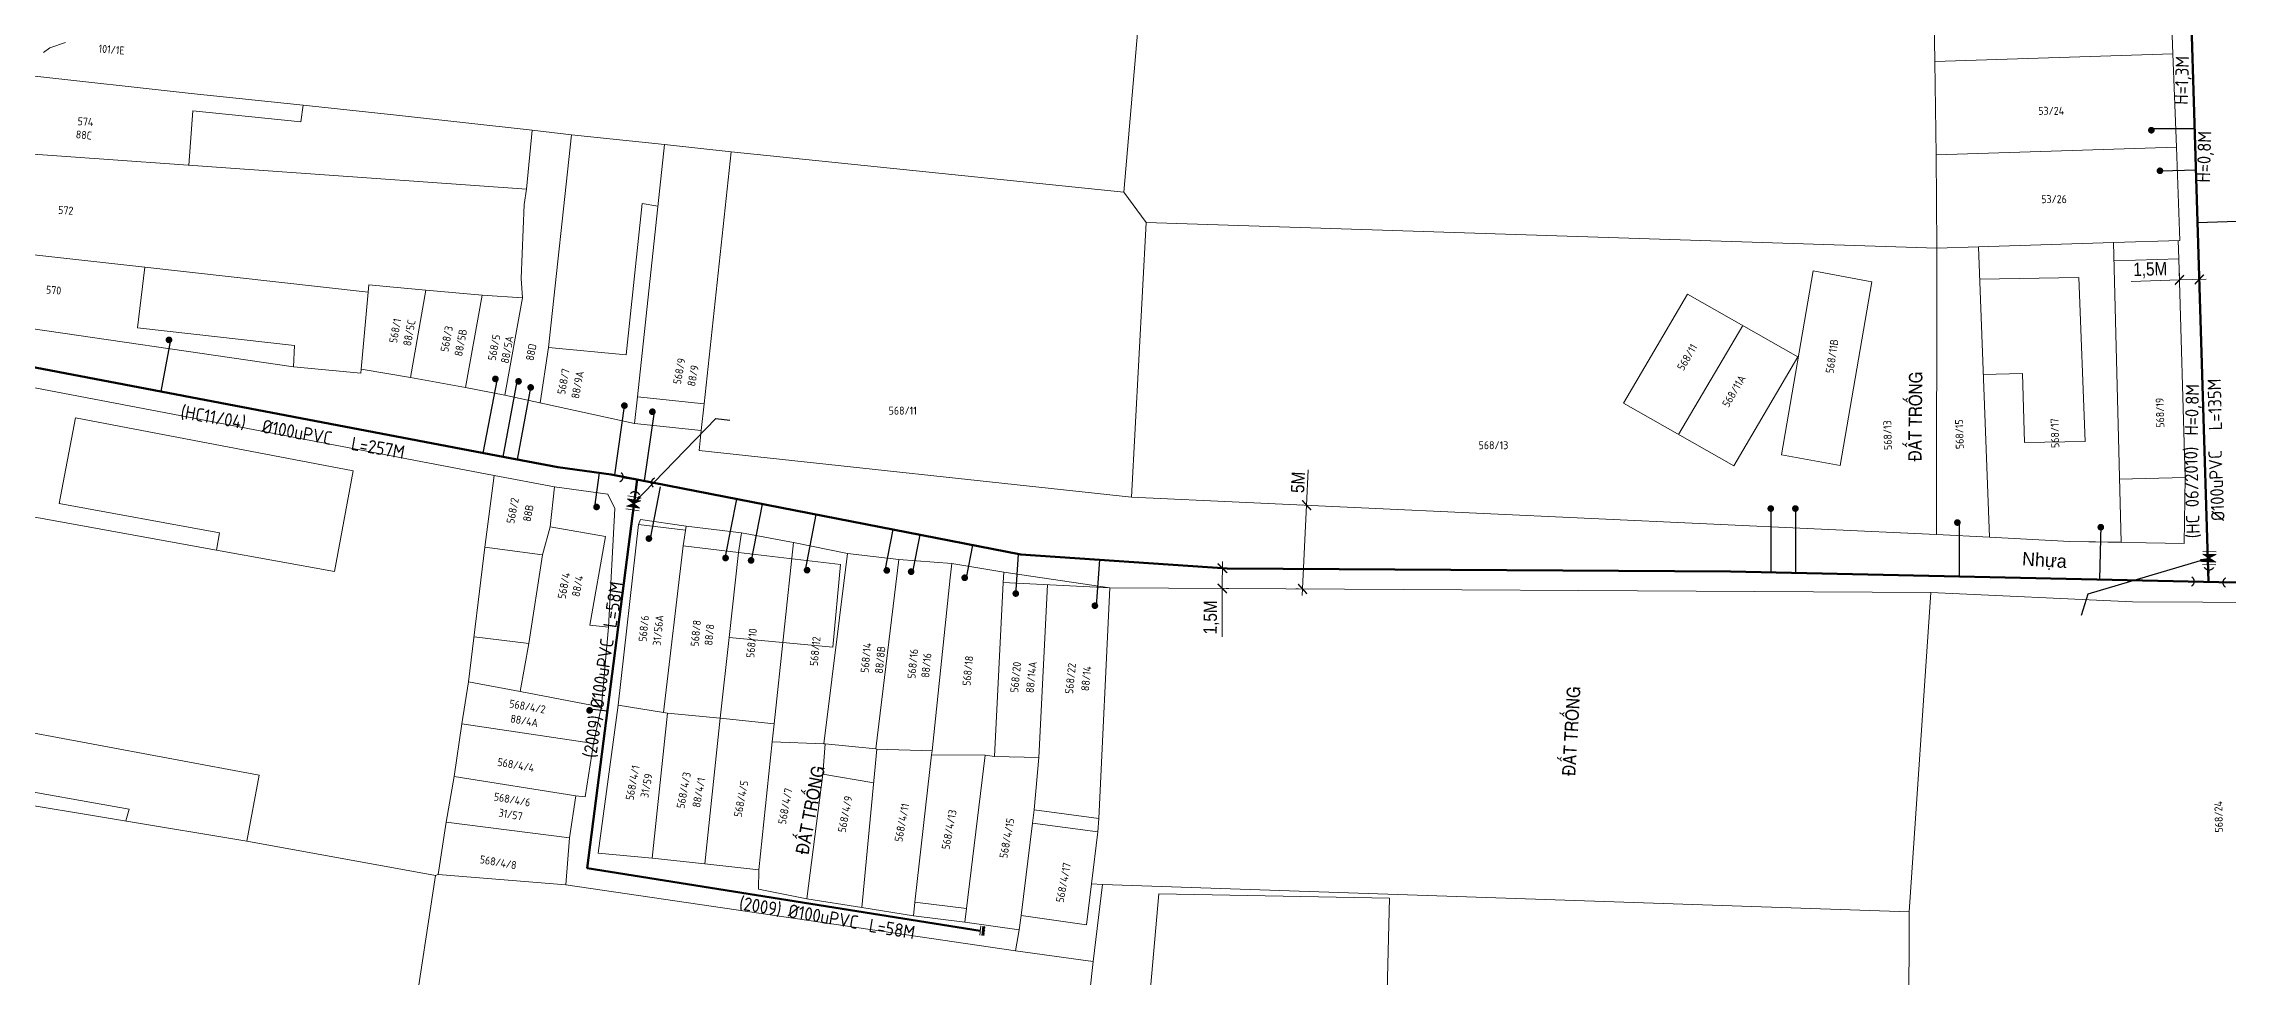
# Model space of a CAD drawing. Header units: inches. Extents: x 595615 to 1194060, y 1190840 to 2385448.
# Drawn here: x 596780.2 to 596943.9, y 1192873.3 to 1192943.2 of the extents above; entities that cross this region are included whole.
import ezdxf
from ezdxf.enums import TextEntityAlignment as Align

# ---------------------------------------------------------------- set-up
doc = ezdxf.new("R2010")
doc.units = ezdxf.units.IN
doc.header["$MEASUREMENT"] = 0
doc.layers.get('Defpoints').update_dxf_attribs({"color": 1})
for name, color, linetype, lineweight in [('Chitiet', 4, 'Continuous', 9), ('DN 100 uPVC', 4, 'Continuous', 50), ('DN 200 uPVC', 4, 'Continuous', 50), ('DN 25 PE', 40, 'Continuous', 30), ('DOSAU', 2, 'Continuous', 20), ('DUONG CACH LE', 112, 'Continuous', 5), ('NAM-CDAI', 220, 'Continuous', 25), ('Nen_HTHANH-TP', 9, 'Continuous', 0), ('Nen_SN-HTHANH-TP_new', 7, 'Continuous', 0), ('Nen_SN_HTHANH_old', 9, 'Continuous', 0), ('TEXT PIPE', 3, 'Continuous', 25), ('Text_DiaDanh', 9, 'Continuous', 0), ('Text_GiaoThong', 142, 'Continuous', 0), ('TLK 15', 220, 'Continuous', 20), ('VAN', 7, 'Continuous', 20)]:
    doc.layers.add(name, color=color, linetype=linetype, lineweight=lineweight)
doc.layers.add('ki hieu van', color=170, linetype='Continuous')
doc.styles.add('Dia Danh', font='VHELVCN_0.TTF', dxfattribs={"height": 1})
doc.styles.add('Giao Thong', font='VAPTIMN_0.TTF', dxfattribs={"height": 1})
doc.styles.add('Sonha_QTB', font='isocp.shx', dxfattribs={"height": 0.6, "bigfont": 'bigfont.shx'})
doc.styles.add('text', font='isocp2.shx')
doc.styles.add('VNI-HC', font='VHELVCN_0.TTF')
doc.dimstyles.new('DUONG KICH THUOC', dxfattribs={"dimtxt": 1, "dimasz": 0.7, "dimexe": 0.5, "dimexo": 0.3, "dimgap": 0.2, "dimtad": 1, "dimzin": 0, "dimdsep": 46, "dimtxsty": 'VNI-HC', "dimblk": 'ARCHTICK', "dimcen": 0.09, "dimdle": 0.5, "dimclrd": 256, "dimclre": 256, "dimclrt": 256, "dimadec": 0, "dimazin": 0, "dimtfac": 1, "dimtofl": 0, "dimtmove": 0, "dimatfit": 3, "dimfxl": 1, "dimtolj": 1, "dimtzin": 0, "dimlwd": -1, "dimlwe": -1, "dimarcsym": 0})

# ---------------------------------------------------------------- blocks, each defined once
blk = doc.blocks.new('_ArchTick')
at = {"color": 0, "linetype": 'ByBlock', "const_width": 0.15}
blk.add_lwpolyline([(-0.5, -0.5), (0.5, 0.5)], dxfattribs=at)
blk = doc.blocks.new('*D54')
at = {"layer": 'Defpoints', "color": 0}
for p in [(596868.52, 1192903.85), (596868.51, 1192902.33), (596868.51, 1192902.33)]:
    blk.add_point(p, dxfattribs=at)
at = {"layer": 'DUONG CACH LE'}
for p, q in [((596868.52, 1192904.35), (596868.51, 1192902.33)), ((596868.82, 1192903.85), (596869.02, 1192903.85)), ((596868.51, 1192902.33), (596868.49, 1192898.7)), ((596868.81, 1192902.33), (596869.01, 1192902.33))]:
    blk.add_line(p, q, dxfattribs=at)
at = {"layer": 'DUONG CACH LE', "xscale": 0.7, "yscale": 0.7, "zscale": 0.7}
for p, rotation in [((596868.52, 1192903.85), 89.67382172023939), ((596868.51, 1192902.33), 269.6738217202394)]:
    blk.add_blockref('_ArchTick', p, dxfattribs=dict(at, rotation=rotation))
at = {"layer": 'DUONG CACH LE', "insert": (596867.7, 1192900.17), "char_height": 1, "attachment_point": 5, "rotation": 89.6738, "style": 'VNI-HC'}
blk.add_mtext('\\A1;1,5M', dxfattribs=at)
blk = doc.blocks.new('*D72')
at = {"layer": 'Defpoints', "color": 0}
for p in [(596874.83, 1192908.58), (596874.83, 1192908.58), (596874.53, 1192902.3)]:
    blk.add_point(p, dxfattribs=at)
at = {"layer": 'DUONG CACH LE'}
for p, q in [((596874.83, 1192908.58), (596874.95, 1192911.23)), ((596874.53, 1192908.59), (596874.33, 1192908.6)), ((596874.51, 1192901.8), (596874.83, 1192908.58)), ((596874.23, 1192902.31), (596874.03, 1192902.32))]:
    blk.add_line(p, q, dxfattribs=at)
at = {"layer": 'DUONG CACH LE', "xscale": 0.7, "yscale": 0.7, "zscale": 0.7}
for p, rotation in [((596874.83, 1192908.58), 87.33344870516393), ((596874.53, 1192902.3), 267.333448705164)]:
    blk.add_blockref('_ArchTick', p, dxfattribs=dict(at, rotation=rotation))
at = {"layer": 'DUONG CACH LE', "insert": (596874.19, 1192910.29), "char_height": 1, "attachment_point": 5, "rotation": 87.3334, "style": 'VNI-HC'}
blk.add_mtext('\\A1;5M ', dxfattribs=at)
blk = doc.blocks.new('TLK 15')
at = {"layer": 'TLK 15', "linetype": 'Continuous', "const_width": 0.25}
blk.add_lwpolyline([(-0.125, 0, 1), (0.125, 0, 1)], format="xyb", close=True, dxfattribs=at)
blk = doc.blocks.new('VAN')
at = {"layer": 'VAN'}
h = blk.add_hatch(color=256, dxfattribs=at)
h.paths.add_polyline_path([(0.21, -0.5), (0.49, 0), (0.21, 0.5)])
h.paths.add_polyline_path([(0.77, 0.5), (0.49, 0), (0.77, -0.5)])
at = {"layer": 'VAN', "ltscale": 100}
for p, q in [((0, 0.5), (0, -0.5)), ((0.77, -0.5), (0.21, 0.5)), ((0.21, -0.5), (0.77, 0.5)), ((0.21, 0.5), (0.21, -0.5)), ((0.77, 0.5), (0.77, -0.5)), ((0.98, 0.5), (0.98, -0.5))]:
    blk.add_line(p, q, dxfattribs=at)
blk = doc.blocks.new('TE+VAN')
at = {"layer": 'Chitiet', "ltscale": 100, "const_width": 0.1}
for points in [[(-0.35, 1.28, 0.571257), (0.35, 1.28)], [(1.1, 0.35, 0.571257), (1.1, -0.35)], [(0.35, -1.28, 0.571257), (-0.35, -1.28)]]:
    blk.add_lwpolyline(points, format="xyb", dxfattribs=at)
for points in [[(0, -1.08), (0, 1.08)], [(0.9, 0), (0, 0)]]:
    blk.add_lwpolyline(points, dxfattribs=at)
at = {"layer": 'VAN'}
blk.add_blockref('VAN', (1.3, 0), dxfattribs=at)
blk = doc.blocks.new('BIT')
at = {"layer": 'Chitiet', "ltscale": 100}
for p, q in [((0.35, 0), (-0.35, 0)), ((-0.3, -0.16), (-0.35, -0.21)), ((0.35, -0.16), (-0.35, -0.16)), ((-0.18, -0.16), (-0.34, -0.33)), ((-0.06, -0.16), (-0.22, -0.33)), ((0.07, -0.16), (-0.09, -0.33)), ((0.19, -0.16), (0.03, -0.33)), ((0.32, -0.16), (0.15, -0.33)), ((0.35, -0.25), (0.28, -0.33))]:
    blk.add_line(p, q, dxfattribs=at)
blk = doc.blocks.new('*D159')
at = {"layer": 'Defpoints', "color": 0}
for p in [(596940.27, 1192925.46), (596940.27, 1192925.46), (596941.76, 1192925.5)]:
    blk.add_point(p, dxfattribs=at)
at = {"layer": 'DUONG CACH LE'}
for p, q in [((596940.27, 1192925.46), (596936.64, 1192925.35)), ((596940.26, 1192925.76), (596940.26, 1192925.96)), ((596942.26, 1192925.51), (596940.27, 1192925.46)), ((596941.75, 1192925.8), (596941.74, 1192926))]:
    blk.add_line(p, q, dxfattribs=at)
at = {"layer": 'DUONG CACH LE', "xscale": 0.7, "yscale": 0.7, "zscale": 0.7}
for p, rotation in [((596940.27, 1192925.46), 181.6897968717308), ((596941.76, 1192925.5), 1.689796871730795)]:
    blk.add_blockref('_ArchTick', p, dxfattribs=dict(at, rotation=rotation))
at = {"layer": 'DUONG CACH LE', "insert": (596938.08, 1192926.19), "char_height": 1, "attachment_point": 5, "rotation": 1.6898, "style": 'VNI-HC'}
blk.add_mtext('\\A1;1,5M', dxfattribs=at)

msp = doc.modelspace()

# ---------------------------------------------------------------- linework, layer by layer
at = {"layer": 'DN 100 uPVC'}
for points in [[(596936.949, 1193039.272), (596937.486, 1193010.718), (596937.689, 1193005.711), (596939.43, 1192992.893), (596939.898, 1192979.525), (596940.769, 1192956.457), (596941.025, 1192949.467), (596942.453, 1192902.821)], [(596771.049, 1192920.423), (596774.002, 1192919.941), (596795.61, 1192915.815), (596814.204, 1192912.265), (596818.688, 1192911.435), (596822.685, 1192910.877), (596853.399, 1192904.891), (596868.875, 1192903.828), (596906.618, 1192903.613), (596943.217, 1192902.804), (596978.974, 1192902.664), (596996.386, 1192902.165), (597024.579, 1192903.707), (597024.579, 1192903.707)]]:
    msp.add_lwpolyline(points, dxfattribs=at)
at = {"layer": 'DN 200 uPVC'}
msp.add_lwpolyline([(596824.635, 1192910.497), (596820.9, 1192881.379), (596850.371, 1192876.674)], dxfattribs=at)
at = {"layer": 'DN 25 PE'}
for p, q in [((596938.165, 1192936.807), (596941.412, 1192936.807)), ((596938.93, 1192933.641), (596941.507, 1192933.72)), ((596945.352, 1192929.863), (596941.629, 1192929.749)), ((596789.672, 1192920.969), (596788.932, 1192917.091)), ((596814.144, 1192918.042), (596813.081, 1192912.479)), ((596815.627, 1192917.86), (596814.579, 1192912.195)), ((596816.664, 1192917.53), (596815.641, 1192911.999)), ((596823.688, 1192916.162), (596822.946, 1192910.841)), ((596825.911, 1192915.582), (596825.173, 1192910.393)), ((596821.477, 1192908.446), (596821.833, 1192910.996)), ((596825.65, 1192906.076), (596826.407, 1192909.96)), ((596831.272, 1192904.743), (596832.11, 1192909.04)), ((596833.188, 1192904.311), (596834.036, 1192908.665)), ((596909.63, 1192908.45), (596909.63, 1192903.546)), ((596911.475, 1192908.2), (596911.475, 1192903.506)), ((596837.259, 1192903.707), (596838.072, 1192907.878)), ((596843.236, 1192903.685), (596843.834, 1192906.755)), ((596923.744, 1192907.276), (596923.744, 1192903.234)), ((596934.373, 1192907.053), (596934.283, 1192903.001)), ((596845.31, 1192903.594), (596845.85, 1192906.362)), ((596849.324, 1192903.138), (596849.802, 1192905.592)), ((596853.03, 1192901.828), (596853.242, 1192904.902)), ((596859.085, 1192901.042), (596859.321, 1192904.484)), ((596821.082, 1192893.323), (596822.41, 1192893.152))]:
    msp.add_line(p, q, dxfattribs=at)
at = {"layer": 'Nen_HTHANH-TP', "linetype": 'Continuous'}
for p, q in [((596861.14, 1192932.039), (596862.833, 1192952.03)), ((596939.781, 1192942.412), (596939.526, 1192949.412)), ((596921.806, 1192948.838), (596921.922, 1192941.838)), ((596780.621, 1192942.864), (596780.131, 1192942.503)), ((596781.79, 1192943.265), (596780.621, 1192942.864)), ((596921.922, 1192941.838), (596939.781, 1192942.412)), ((596921.922, 1192941.838), (596922.027, 1192934.838)), ((596940.037, 1192935.412), (596939.781, 1192942.412)), ((596791.204, 1192939.432), (596779.042, 1192940.792)), ((596799.614, 1192938.569), (596791.204, 1192939.432)), ((596791.325, 1192938.132), (596791.038, 1192934.062)), ((596791.325, 1192938.132), (596799.435, 1192937.299)), ((596799.435, 1192937.299), (596799.614, 1192938.569)), ((596806.605, 1192937.815), (596799.614, 1192938.569)), ((596816.766, 1192936.683), (596806.605, 1192937.815)), ((596816.766, 1192936.683), (596816.339, 1192932.262)), ((596819.716, 1192936.335), (596816.766, 1192936.683)), ((596818.009, 1192920.384), (596819.716, 1192936.335)), ((596826.687, 1192935.601), (596819.716, 1192936.335)), ((596816.339, 1192932.262), (596778.317, 1192934.972)), ((596824.682, 1192916.709), (596826.687, 1192935.601)), ((596826.687, 1192935.601), (596831.697, 1192935.065)), ((596831.697, 1192935.065), (596829.672, 1192916.183)), ((596861.14, 1192932.039), (596831.697, 1192935.065)), ((596940.037, 1192935.412), (596922.027, 1192934.838)), ((596922.027, 1192934.838), (596922.083, 1192927.838)), ((596940.293, 1192928.423), (596940.037, 1192935.412)), ((596816.18, 1192931.112), (596815.955, 1192925.562)), ((596816.339, 1192932.262), (596816.18, 1192931.112)), ((596825.03, 1192931.18), (596823.819, 1192919.839)), ((596825.03, 1192931.18), (596826.19, 1192931)), ((596862.801, 1192929.76), (596861.14, 1192932.039)), ((596861.698, 1192909.189), (596862.801, 1192929.76)), ((596922.083, 1192927.838), (596862.801, 1192929.76)), ((596922.06, 1192906.378), (596922.083, 1192927.838)), ((596922.083, 1192927.838), (596925.193, 1192927.93)), ((596925.193, 1192927.93), (596935.313, 1192928.258)), ((596926.02, 1192906.181), (596925.193, 1192927.93)), ((596935.313, 1192928.258), (596940.293, 1192928.423)), ((596935.313, 1192928.258), (596935.891, 1192905.799)), ((596777.383, 1192927.571), (596787.724, 1192926.429)), ((596787.178, 1192921.869), (596787.724, 1192926.429)), ((596787.724, 1192926.429), (596804.486, 1192924.543)), ((596910.425, 1192912.358), (596912.814, 1192926.15)), ((596912.814, 1192926.15), (596917.205, 1192925.314)), ((596940.224, 1192927.042), (596935.354, 1192926.899)), ((596940.224, 1192927.042), (596940.707, 1192910.663)), ((596804.486, 1192924.543), (596803.96, 1192918.782)), ((596804.486, 1192924.543), (596804.525, 1192925.103)), ((596804.525, 1192925.103), (596806.375, 1192924.914)), ((596806.375, 1192924.914), (596808.805, 1192924.706)), ((596808.805, 1192924.706), (596807.651, 1192918.155)), ((596813.026, 1192924.31), (596808.805, 1192924.706)), ((596815.955, 1192925.562), (596816.046, 1192924.112)), ((596917.205, 1192925.314), (596914.826, 1192911.562)), ((596925.285, 1192925.51), (596932.735, 1192925.636)), ((596933.205, 1192913.357), (596932.735, 1192925.636)), ((596811.781, 1192917.399), (596813.026, 1192924.31)), ((596813.026, 1192924.31), (596816.046, 1192924.112)), ((596816.046, 1192924.112), (596814.732, 1192916.831)), ((596903.396, 1192924.383), (596898.592, 1192916.219)), ((596903.396, 1192924.383), (596911.66, 1192919.699)), ((596798.87, 1192918.938), (596776.968, 1192922.151)), ((596798.87, 1192918.938), (596776.968, 1192922.151)), ((596798.959, 1192920.558), (596787.178, 1192921.869)), ((596798.959, 1192920.558), (596798.87, 1192918.938)), ((596823.819, 1192919.839), (596818.009, 1192920.384)), ((596906.856, 1192911.536), (596911.66, 1192919.699)), ((596773.72, 1192918.468), (596813.927, 1192910.791)), ((596773.72, 1192918.468), (596813.927, 1192910.791)), ((596803.93, 1192918.462), (596798.87, 1192918.938)), ((596803.93, 1192918.462), (596798.87, 1192918.938)), ((596803.96, 1192918.782), (596803.93, 1192918.462)), ((596803.96, 1192918.782), (596803.93, 1192918.462)), ((596807.651, 1192918.155), (596803.96, 1192918.782)), ((596807.651, 1192918.155), (596803.96, 1192918.782)), ((596807.651, 1192918.155), (596811.781, 1192917.399)), ((596807.651, 1192918.155), (596811.781, 1192917.399)), ((596925.561, 1192918.371), (596928.511, 1192918.443)), ((596928.511, 1192918.443), (596928.655, 1192913.273)), ((596814.732, 1192916.831), (596811.781, 1192917.399)), ((596814.732, 1192916.831), (596811.781, 1192917.399)), ((596814.732, 1192916.831), (596824.454, 1192914.699)), ((596814.732, 1192916.831), (596824.454, 1192914.699)), ((596824.454, 1192914.699), (596824.682, 1192916.709)), ((596829.672, 1192916.183), (596824.682, 1192916.709)), ((596781.308, 1192908.704), (596782.533, 1192915.125)), ((596803.346, 1192911.152), (596782.533, 1192915.125)), ((596829.434, 1192914.173), (596824.454, 1192914.699)), ((596829.434, 1192914.173), (596824.454, 1192914.699)), ((596829.672, 1192916.183), (596829.434, 1192914.173)), ((596898.592, 1192916.219), (596906.856, 1192911.536)), ((596829.434, 1192914.173), (596829.295, 1192912.683)), ((596829.434, 1192914.173), (596829.295, 1192912.683)), ((596928.655, 1192913.273), (596933.205, 1192913.357)), ((596829.295, 1192912.683), (596861.698, 1192909.189)), ((596829.295, 1192912.683), (596861.698, 1192909.189)), ((596914.826, 1192911.562), (596910.425, 1192912.358)), ((596803.346, 1192911.152), (596801.962, 1192903.601)), ((596813.221, 1192905.42), (596813.927, 1192910.791)), ((596813.927, 1192910.791), (596818.447, 1192909.954)), ((596813.927, 1192910.791), (596818.447, 1192909.954)), ((596818.447, 1192909.954), (596818.12, 1192906.954)), ((596818.447, 1192909.954), (596822.438, 1192909.397)), ((596818.447, 1192909.954), (596822.438, 1192909.397)), ((596940.707, 1192910.663), (596935.777, 1192910.519)), ((596772.258, 1192908.997), (596793.101, 1192905.214)), ((596781.308, 1192908.704), (596793.34, 1192906.504)), ((596822.438, 1192909.397), (596822.969, 1192908.338)), ((596822.438, 1192909.397), (596822.969, 1192908.338)), ((596822.969, 1192908.338), (596822.486, 1192899.427)), ((596822.969, 1192908.338), (596822.486, 1192899.427)), ((596861.698, 1192909.189), (596922.06, 1192906.378)), ((596861.698, 1192909.189), (596922.06, 1192906.378)), ((596793.101, 1192905.214), (596793.34, 1192906.504)), ((596818.12, 1192906.954), (596817.561, 1192904.863)), ((596818.12, 1192906.954), (596822.26, 1192906.227)), ((596823.211, 1192893.598), (596824.74, 1192907.119)), ((596824.74, 1192907.119), (596823.211, 1192893.598)), ((596824.899, 1192907.499), (596824.74, 1192907.119)), ((596824.899, 1192907.499), (596824.74, 1192907.119)), ((596824.74, 1192907.119), (596828.26, 1192906.712)), ((596824.899, 1192907.499), (596828.32, 1192907.002)), ((596824.899, 1192907.499), (596828.32, 1192907.002)), ((596828.32, 1192907.002), (596828.091, 1192905.522)), ((596828.32, 1192907.002), (596828.26, 1192906.712)), ((596832.47, 1192906.505), (596828.32, 1192907.002)), ((596832.47, 1192906.505), (596828.32, 1192907.002)), ((596832.47, 1192906.505), (596832.241, 1192905.035)), ((596836.371, 1192905.789), (596832.47, 1192906.505)), ((596836.371, 1192905.789), (596832.47, 1192906.505)), ((596801.962, 1192903.601), (596793.101, 1192905.214)), ((596811.999, 1192895.329), (596813.221, 1192905.42)), ((596817.561, 1192904.863), (596813.221, 1192905.42)), ((596817.561, 1192904.863), (596816.517, 1192898.223)), ((596822.26, 1192906.227), (596821.096, 1192899.586)), ((596826.611, 1192893.031), (596828.091, 1192905.522)), ((596828.091, 1192905.522), (596832.241, 1192905.035)), ((596832.241, 1192905.035), (596831.546, 1192898.665)), ((596832.241, 1192905.035), (596839.892, 1192904.131)), ((596836.371, 1192905.789), (596834.912, 1192892.187)), ((596840.421, 1192904.962), (596836.371, 1192905.789)), ((596840.421, 1192904.962), (596836.371, 1192905.789)), ((596838.643, 1192890.7), (596840.421, 1192904.962)), ((596840.421, 1192904.962), (596844.272, 1192904.515)), ((596840.421, 1192904.962), (596844.272, 1192904.515)), ((596922.06, 1192906.378), (596926.02, 1192906.181)), ((596922.06, 1192906.378), (596926.02, 1192906.181)), ((596926.02, 1192906.181), (596932.061, 1192905.866)), ((596926.02, 1192906.181), (596932.061, 1192905.866)), ((596932.061, 1192905.866), (596940.613, 1192905.703)), ((596935.891, 1192905.799), (596932.061, 1192905.866)), ((596839.892, 1192904.131), (596839.317, 1192897.941)), ((596844.272, 1192904.515), (596842.533, 1192890.304)), ((596848.242, 1192904.208), (596844.272, 1192904.515)), ((596848.242, 1192904.208), (596844.272, 1192904.515)), ((596848.123, 1192903.138), (596848.242, 1192904.208)), ((596852.123, 1192903.561), (596848.242, 1192904.208)), ((596852.123, 1192903.561), (596848.242, 1192904.208)), ((596852.123, 1192903.561), (596852.083, 1192902.781)), ((596860.083, 1192902.378), (596852.123, 1192903.561)), ((596860.083, 1192902.378), (596852.123, 1192903.561)), ((596846.763, 1192890.167), (596848.123, 1192903.138)), ((596852.083, 1192902.781), (596851.444, 1192889.741)), ((596852.083, 1192902.781), (596860.083, 1192902.378)), ((596859.267, 1192885.097), (596860.083, 1192902.378)), ((596921.624, 1192902.027), (596860.083, 1192902.378)), ((596921.624, 1192902.027), (596860.083, 1192902.378)), ((596920.013, 1192878.096), (596921.624, 1192902.027)), ((596921.624, 1192902.027), (596936.754, 1192901.33)), ((596921.624, 1192902.027), (596936.754, 1192901.33)), ((596936.754, 1192901.33), (596978.205, 1192901.163)), ((596936.754, 1192901.33), (596978.205, 1192901.163)), ((596816.517, 1192898.223), (596812.416, 1192898.719)), ((596821.096, 1192899.586), (596822.486, 1192899.427)), ((596822.486, 1192899.427), (596821.971, 1192893.527)), ((596822.486, 1192899.427), (596821.971, 1192893.527)), ((596831.546, 1192898.665), (596830.871, 1192892.614)), ((596831.546, 1192898.665), (596839.317, 1192897.941)), ((596816.517, 1192898.223), (596815.88, 1192894.602)), ((596811.492, 1192892.199), (596811.999, 1192895.329)), ((596815.88, 1192894.602), (596811.999, 1192895.329)), ((596815.88, 1192894.602), (596821.231, 1192893.586)), ((596821.231, 1192893.586), (596821.971, 1192893.527)), ((596821.971, 1192893.527), (596821.383, 1192890.707)), ((596821.71, 1192882.507), (596823.211, 1192893.598)), ((596823.211, 1192893.598), (596826.611, 1192893.031)), ((596796.315, 1192888.336), (596777.032, 1192891.951)), ((596810.915, 1192888.238), (596811.492, 1192892.199)), ((596820.733, 1192890.816), (596811.492, 1192892.199)), ((596825.76, 1192882.12), (596826.911, 1192892.991)), ((596826.611, 1192893.031), (596826.911, 1192892.991)), ((596826.911, 1192892.991), (596830.871, 1192892.614)), ((596830.871, 1192892.614), (596829.71, 1192881.693)), ((596830.871, 1192892.614), (596834.912, 1192892.187)), ((596834.912, 1192892.187), (596834.763, 1192890.837)), ((596821.383, 1192890.707), (596820.733, 1192890.816)), ((596820.746, 1192886.716), (596821.383, 1192890.707)), ((596834.763, 1192890.837), (596833.761, 1192881.247)), ((596838.643, 1192890.7), (596834.763, 1192890.837)), ((596838.555, 1192888.41), (596838.733, 1192890.691)), ((596838.643, 1192890.7), (596838.733, 1192890.691)), ((596838.733, 1192890.691), (596842.533, 1192890.304)), ((596842.623, 1192890.294), (596841.483, 1192878.423)), ((596842.533, 1192890.304), (596842.623, 1192890.294)), ((596842.623, 1192890.294), (596846.763, 1192890.167)), ((596846.763, 1192890.167), (596846.704, 1192889.867)), ((596846.704, 1192889.867), (596846.267, 1192885.887)), ((596850.744, 1192889.83), (596846.704, 1192889.867)), ((596849.214, 1192877.319), (596850.744, 1192889.83)), ((596850.744, 1192889.83), (596851.444, 1192889.741)), ((596851.444, 1192889.741), (596854.764, 1192889.663)), ((596854.764, 1192889.663), (596854.397, 1192885.753)), ((596771.926, 1192887.287), (596795.389, 1192883.406)), ((596776.265, 1192887.63), (596786.567, 1192885.798)), ((596795.389, 1192883.406), (596796.315, 1192888.336)), ((596810.338, 1192884.808), (596810.915, 1192888.238)), ((596810.915, 1192888.238), (596820.056, 1192886.805)), ((596820.056, 1192886.805), (596819.569, 1192883.655)), ((596820.056, 1192886.805), (596820.746, 1192886.716)), ((596837.362, 1192879.069), (596838.555, 1192888.41)), ((596838.555, 1192888.41), (596842.385, 1192887.773)), ((596786.567, 1192885.798), (596786.308, 1192884.908)), ((596846.267, 1192885.887), (596845.452, 1192878.826)), ((596854.397, 1192885.753), (596854.278, 1192884.753)), ((596854.397, 1192885.753), (596859.267, 1192885.097)), ((596809.731, 1192880.897), (596810.338, 1192884.808)), ((596819.569, 1192883.655), (596810.338, 1192884.808)), ((596819.301, 1192880.125), (596819.569, 1192883.655)), ((596854.278, 1192884.753), (596853.423, 1192877.832)), ((596859.188, 1192884.087), (596854.278, 1192884.753)), ((596858.711, 1192880.197), (596859.188, 1192884.087)), ((596859.267, 1192885.097), (596859.188, 1192884.087)), ((596809.521, 1192880.827), (596795.389, 1192883.406)), ((596825.76, 1192882.12), (596821.71, 1192882.507)), ((596829.71, 1192881.693), (596825.76, 1192882.12)), ((596809.521, 1192880.827), (596796.291, 1192794.346)), ((596809.731, 1192880.897), (596809.521, 1192880.827)), ((596809.731, 1192880.897), (596819.301, 1192880.125)), ((596833.761, 1192881.247), (596829.71, 1192881.693)), ((596833.742, 1192879.807), (596833.761, 1192881.247)), ((596819.301, 1192880.125), (596853.005, 1192875.182)), ((596837.362, 1192879.069), (596833.742, 1192879.807)), ((596841.483, 1192878.423), (596837.362, 1192879.069)), ((596845.452, 1192878.826), (596845.373, 1192877.796)), ((596845.452, 1192878.826), (596849.343, 1192878.349)), ((596858.711, 1192880.197), (596858.334, 1192877.126)), ((596859.521, 1192880.147), (596858.711, 1192880.197)), ((596858.826, 1192874.377), (596859.521, 1192880.147)), ((596920.013, 1192878.096), (596859.521, 1192880.147)), ((596863.742, 1192879.441), (596860.126, 1192837.628)), ((596863.742, 1192879.441), (596881.042, 1192879.115)), ((596880.878, 1192872.155), (596881.042, 1192879.115)), ((596841.483, 1192878.423), (596845.373, 1192877.796)), ((596845.373, 1192877.796), (596849.214, 1192877.319)), ((596849.214, 1192877.319), (596853.274, 1192876.752)), ((596853.423, 1192877.832), (596853.274, 1192876.752)), ((596858.334, 1192877.126), (596853.423, 1192877.832)), ((596920.013, 1192878.096), (596919.868, 1192835.356)), ((596853.274, 1192876.752), (596853.005, 1192875.182)), ((596844.244, 1192740.825), (596858.826, 1192874.377)), ((596853.005, 1192875.182), (596857.916, 1192874.496)), ((596857.916, 1192874.496), (596858.826, 1192874.377))]:
    msp.add_line(p, q, dxfattribs=at)
for points in [[(596940.224, 1192927.042), (596940.178, 1192928.419)], [(596902.724, 1192913.877), (596907.528, 1192922.041)], [(596818.009, 1192920.384), (596817.384, 1192916.249)], [(596940.707, 1192910.663), (596940.613, 1192905.71)], [(596854.764, 1192889.663), (596855.417, 1192902.613)]]:
    msp.add_lwpolyline(points, dxfattribs=at)

# ---------------------------------------------------------------- block references
at = {"layer": 'Chitiet'}
for name, p, rotation in [('TE+VAN', (596824.652, 1192910.475), 261.0363663467057), ('TE+VAN', (596942.453, 1192902.821), 88.36916589616106), ('BIT', (596850.373, 1192876.691), 83.71818338420825)]:
    msp.add_blockref(name, p, dxfattribs=dict(at, rotation=rotation))
at = {"layer": 'TLK 15'}
for p in [(596938.165, 1192936.682), (596938.805, 1192933.641), (596789.547, 1192920.969), (596814.019, 1192918.042), (596815.752, 1192917.86), (596816.664, 1192917.405), (596823.688, 1192916.037), (596825.786, 1192915.582), (596821.602, 1192908.446), (596909.63, 1192908.325), (596911.475, 1192908.325), (596923.619, 1192907.276), (596934.373, 1192906.928), (596825.525, 1192906.076), (596831.272, 1192904.618), (596833.188, 1192904.436), (596837.384, 1192903.707), (596843.361, 1192903.685), (596845.185, 1192903.594), (596849.199, 1192903.138), (596853.03, 1192901.953), (596858.96, 1192901.042), (596821.082, 1192893.198)]:
    msp.add_blockref('TLK 15', p, dxfattribs=at)
at = {"layer": 'TLK 15', "rotation": 359.9999999934133}
for p in [(596789.547, 1192920.969), (596814.019, 1192918.042), (596815.752, 1192917.86), (596816.664, 1192917.405), (596823.688, 1192916.037), (596825.786, 1192915.582), (596821.602, 1192908.446), (596909.63, 1192908.325), (596911.475, 1192908.325), (596923.619, 1192907.276), (596934.373, 1192906.928), (596825.525, 1192906.076), (596831.272, 1192904.618), (596833.188, 1192904.436), (596837.384, 1192903.707), (596843.361, 1192903.685), (596845.185, 1192903.594), (596849.199, 1192903.138), (596853.03, 1192901.953), (596858.96, 1192901.042)]:
    msp.add_blockref('TLK 15', p, dxfattribs=at)

# ---------------------------------------------------------------- texts
at = {"layer": 'DOSAU', "style": 'text'}
for s, p in [('H=1,3M', (596940.893, 1192938.58)), ('H=0,8M', (596942.559, 1192932.746)), ('H=0,8M', (596941.653, 1192913.781))]:
    msp.add_text(s, height=1, rotation=88.43929, dxfattribs=at).set_placement(p)
at = {"layer": 'NAM-CDAI', "style": 'text'}
for s, rotation, p in [('L=135M', 91.68722, (596943.475, 1192914.205)), ('(HC11/04)', 350.05486, (596790.361, 1192915.107)), ('L=257M', 350.05486, (596803.147, 1192912.735)), ('(HC 06/2010)', 91.68722, (596941.801, 1192906.112)), ('L=58M', 81.46914, (596823.084, 1192899.339)), ('(2009)', 81.46914, (596821.57, 1192889.588)), ('(2009)', 350.51649, (596832.235, 1192878.285)), ('L=58M', 350.51649, (596841.96, 1192876.609))]:
    msp.add_text(s, height=1, rotation=rotation, dxfattribs=at).set_placement(p)
at = {"layer": 'Nen_SN-HTHANH-TP_new', "style": 'Sonha_QTB'}
for s, rotation, p in [('574', 355.9038, (596783.285, 1192937.323)), ('53/24', 0.04623, (596930.652, 1192938.135)), ('572', 355.9038, (596781.807, 1192930.678)), ('53/26', 0.04623, (596930.867, 1192931.514)), ('570', 355.9038, (596780.9, 1192924.696)), ('568/1', 79.31603, (596806.507, 1192921.656)), ('568/3', 79.31603, (596810.365, 1192921.044)), ('568/5', 79.31603, (596813.925, 1192920.397)), ('568/9', 79.31603, (596827.805, 1192918.622)), ('568/11', 59.31494, (596903.365, 1192919.672)), ('568/11B', 81.38345, (596914.221, 1192919.743)), ('568/7', 79.31603, (596819.123, 1192917.851)), ('568/11A', 59.31494, (596906.87, 1192917.129)), ('568/19', 91.57795, (596938.81, 1192915.507)), ('568/11', 0.04623, (596844.556, 1192915.664)), ('568/13', 91.57795, (596918.389, 1192913.824)), ('568/15', 91.57795, (596923.775, 1192913.898)), ('568/17', 91.57795, (596930.93, 1192913.975)), ('568/13', 0.04623, (596888.84, 1192913.073)), ('568/2', 79.31603, (596815.309, 1192908.171)), ('568/4', 79.31603, (596819.156, 1192902.547)), ('568/6', 84.37441, (596825.141, 1192899.336)), ('568/8', 84.37441, (596829.042, 1192898.984)), ('568/10', 84.37441, (596833.223, 1192898.24)), ('568/12', 84.37441, (596837.987, 1192897.631)), ('568/14', 84.37441, (596841.799, 1192897.144)), ('568/16', 84.37441, (596845.311, 1192896.695)), ('568/18', 84.37441, (596849.439, 1192896.167)), ('568/20', 84.37441, (596853.019, 1192895.687)), ('568/22', 84.37441, (596857.134, 1192895.593)), ('568/4/2', 350.07802, (596816.421, 1192893.485)), ('568/4/4', 350.07802, (596815.555, 1192889.104)), ('568/4/1', 79.31603, (596824.309, 1192887.779)), ('568/4/3', 79.31603, (596828.137, 1192887.212)), ('568/4/6', 350.07802, (596815.278, 1192886.513)), ('568/4/5', 79.31603, (596832.44, 1192886.575)), ('568/4/7', 79.31603, (596835.75, 1192886.017)), ('568/4/9', 79.31603, (596840.236, 1192885.42)), ('568/4/11', 79.31603, (596844.489, 1192884.791)), ('568/4/13', 79.31603, (596848.033, 1192884.266)), ('568/24', 91.57795, (596943.205, 1192885.221)), ('568/4/15', 79.31603, (596852.366, 1192883.624)), ('568/4/8', 350.07802, (596814.232, 1192881.811)), ('568/4/17', 79.31603, (596856.602, 1192880.295))]:
    msp.add_text(s, height=0.6, rotation=rotation, dxfattribs=at).set_placement(p, align=Align.MIDDLE)
at = {"layer": 'Nen_SN_HTHANH_old', "style": 'Sonha_QTB'}
for s, rotation, p in [('101/1E', 354.99191, (596785.244, 1192942.729)), ('88C', 354.99191, (596783.163, 1192936.324)), ('88/5C', 79.31603, (596807.563, 1192921.498)), ('88/5B', 79.31603, (596811.415, 1192920.76)), ('88/5A', 79.31603, (596814.898, 1192920.233)), ('88D', 79.31603, (596816.699, 1192920.047)), ('88/9A', 79.31603, (596820.175, 1192917.598)), ('88/9', 79.31603, (596828.829, 1192918.283)), ('88B', 79.31603, (596816.479, 1192907.984)), ('88/4', 79.31603, (596820.177, 1192902.514)), ('31/56A', 84.37441, (596826.218, 1192899.196)), ('88/8', 84.37441, (596830.057, 1192898.869)), ('88/8B', 84.37441, (596842.86, 1192896.992)), ('88/16', 84.37441, (596846.324, 1192896.571)), ('88/14A', 84.37441, (596854.191, 1192895.683)), ('88/14', 84.37441, (596858.306, 1192895.589)), ('88/4A', 350.07802, (596816.184, 1192892.422)), ('31/59', 79.31603, (596825.345, 1192887.557)), ('88/4/1', 79.31603, (596829.266, 1192887.04)), ('31/57', 350.07802, (596815.16, 1192885.391))]:
    msp.add_text(s, height=0.6, rotation=rotation, dxfattribs=at).set_placement(p, align=Align.MIDDLE)
at = {"layer": 'TEXT PIPE', "style": 'text'}
for rotation, p in [(349.71974, (596796.456, 1192914.029)), (92.48792, (596943.664, 1192907.408)), (81.13402, (596822.088, 1192893.262)), (350.18137, (596835.9, 1192877.705))]:
    msp.add_text('%%c100uPVC', height=1, rotation=rotation, dxfattribs=at).set_placement(p)
at = {"layer": 'Text_DiaDanh', "style": 'Dia Danh'}
for rotation, p in [(89.44752, (596920.25, 1192915.233)), (86.69522, (596894.455, 1192891.665)), (79.31603, (596837.409, 1192885.777))]:
    msp.add_text('ÑAÁT TROÁNG', height=1, rotation=rotation, dxfattribs=at).set_placement(p, align=Align.MIDDLE)
at = {"layer": 'Text_GiaoThong', "linetype": 'Continuous', "style": 'Giao Thong'}
msp.add_text('Nhöïa', height=1, rotation=356.41015, dxfattribs=at).set_placement((596930.145, 1192904.383), align=Align.MIDDLE)

# ---------------------------------------------------------------- dimensions: what is measured, and where the dimension line sits
at = {"layer": 'DUONG CACH LE'}
for p1, p2, picture, middle in [((596941.759, 1192925.499), (596940.27, 1192925.455), '*D159', (596938.081, 1192926.188)), ((596868.522, 1192903.852), (596868.513, 1192902.33), '*D54', (596867.704, 1192900.168))]:
    dim = msp.add_aligned_dim(p1=p1, p2=p2, distance=0, text='1,5M', dimstyle='DUONG KICH THUOC', override={"dimpost": 'M'}, dxfattribs=at)
    dim.commit()
    dim.dimension.update_dxf_attribs({"geometry": picture, "text_midpoint": middle})
dim = msp.add_linear_dim(base=(596874.826, 1192908.578), p1=(596874.533, 1192902.296), p2=(596874.826, 1192908.578), angle=87.33345, text='5M ', dimstyle='DUONG KICH THUOC', override={"dimpost": 'M'}, dxfattribs=at)
dim.commit()
dim.dimension.update_dxf_attribs({"geometry": '*D72', "text_midpoint": (596874.904, 1192910.253), "dimtype": 161})

# ---------------------------------------------------------------- leaders
at = {"layer": 'ki hieu van'}
for points in [[(596824.372, 1192908.702), (596830.543, 1192915.069), (596831.59, 1192914.962)], [(596942.504, 1192904.615), (596933.411, 1192901.901), (596932.906, 1192900.299)]]:
    msp.add_leader(points, dimstyle='DUONG KICH THUOC', override={"dimgap": 0.2, "dimtad": 0}, dxfattribs=at)

doc.saveas('drawing.dxf')
